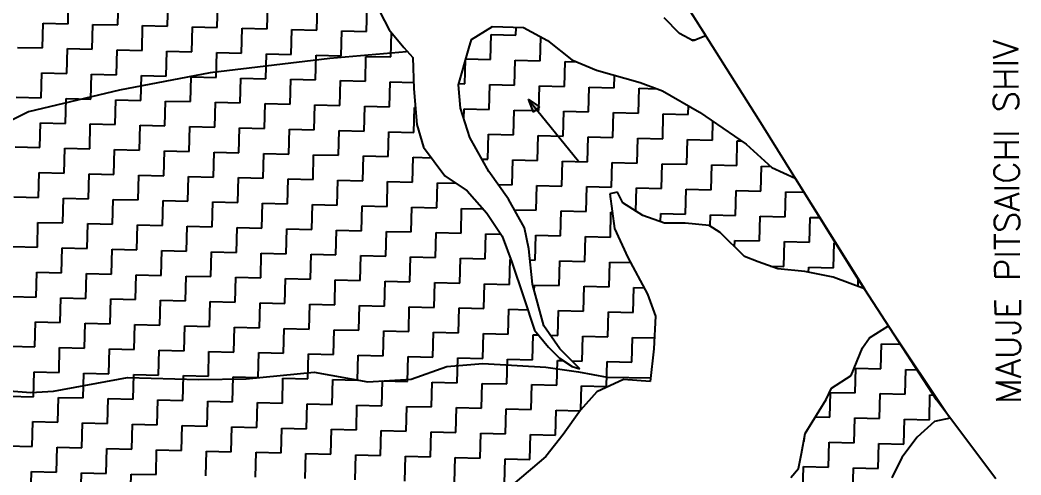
# Model space of a CAD drawing. Header units: metres. Extents: x 295068 to 298038, y 2018465 to 2021372.
# Drawn here: x 297425 to 297931, y 2020111 to 2020341 of the extents above; entities that cross this region are included whole.
import ezdxf
from ezdxf.enums import TextEntityAlignment as Align

# ---------------------------------------------------------------- set-up
doc = ezdxf.new("R2010")
doc.units = ezdxf.units.M
doc.header["$MEASUREMENT"] = 0
for name, color, linetype in [('LINE_WATER', 4, 'Continuous'), ('POLY_HATCH', 12, 'Continuous'), ('TEXT_MAPOUT', 7, 'Continuous'), ('V_BOUND_LINE', 7, 'Continuous')]:
    doc.layers.add(name, color=color, linetype=linetype)
doc.styles.get("Standard").update_dxf_attribs({"font": 'simplex.shx'})

msp = doc.modelspace()

# ---------------------------------------------------------------- hatches: boundary and pattern name
h = msp.add_hatch(color=256)
h.paths.add_polyline_path([(297686.01, 2020295.72), (297687.59, 2020297.02), (297681.78, 2020300.9)])
h.paths.add_polyline_path([(297681.78, 2020300.9), (297684.43, 2020294.43), (297686.01, 2020295.72)])

# ---------------------------------------------------------------- linework, layer by layer
for points in [[(297681.78, 2020300.9), (297707.28, 2020269.71)], [(297681.78, 2020300.9), (297684.43, 2020294.43)], [(297681.78, 2020300.9), (297687.59, 2020297.02)], [(297687.59, 2020297.02), (297684.43, 2020294.43)]]:
    msp.add_lwpolyline(points)
at = {"layer": 'LINE_WATER'}
for p, q in [((297620.47, 2020324.86), (297581.63, 2020321.49)), ((297581.63, 2020321.49), (297521.31, 2020314.25)), ((297521.31, 2020314.25), (297475.46, 2020305.44)), ((297475.46, 2020305.44), (297429.56, 2020294.45)), ((297429.56, 2020294.45), (297408.52, 2020283.97)), ((297640.76, 2020166.06), (297658.92, 2020167.47)), ((297658.92, 2020167.47), (297690.75, 2020165.71)), ((297539.47, 2020159.84), (297573.81, 2020163.11)), ((297573.81, 2020163.11), (297600.88, 2020158.35)), ((297622.78, 2020159.66), (297640.76, 2020166.06)), ((297690.75, 2020165.71), (297707.25, 2020163.41)), ((297707.25, 2020163.41), (297721.7, 2020160.58)), ((297387.95, 2020156.22), (297430.68, 2020152.94)), ((297442.13, 2020153.61), (297479.49, 2020160.45)), ((297479.49, 2020160.45), (297515.4, 2020159.52)), ((297515.4, 2020159.52), (297539.47, 2020159.84)), ((297600.88, 2020158.35), (297622.78, 2020159.66)), ((297721.7, 2020160.58), (297743.56, 2020160.33)), ((297430.68, 2020152.94), (297442.13, 2020153.61))]:
    msp.add_line(p, q, dxfattribs=at)
at = {"layer": 'POLY_HATCH'}
for p, q in [((297485.76, 2020782.14), (297771.6, 2020332.88)), ((297606.85, 2020345.03), (297611.62, 2020335.96)), ((297758.25, 2020334.09), (297750.5, 2020341.99)), ((297611.62, 2020335.96), (297619.09, 2020327.03)), ((297653.22, 2020331.02), (297663.8, 2020337.61)), ((297663.8, 2020337.61), (297679.4, 2020337)), ((297679.4, 2020337), (297691.52, 2020330.45)), ((297765.13, 2020330.31), (297758.25, 2020334.09)), ((297651.83, 2020326.55), (297653.22, 2020331.02)), ((297691.52, 2020330.45), (297703.97, 2020320.77)), ((297771.6, 2020332.88), (297765.13, 2020330.31)), ((297619.09, 2020327.03), (297623.54, 2020321.93)), ((297646.57, 2020308.17), (297651.83, 2020326.55)), ((297623.54, 2020321.93), (297624.17, 2020306.11)), ((297703.97, 2020320.77), (297716.32, 2020315.46)), ((297716.32, 2020315.46), (297738.44, 2020309.28)), ((297647.72, 2020296.29), (297646.57, 2020308.17)), ((297738.44, 2020309.28), (297749.72, 2020305.1)), ((297624.17, 2020306.11), (297625.58, 2020288.19)), ((297749.72, 2020305.1), (297768.39, 2020294.43)), ((297652.34, 2020281.62), (297647.72, 2020296.29)), ((297768.39, 2020294.43), (297791.92, 2020278.23)), ((297625.58, 2020288.19), (297629.03, 2020276.66)), ((297661.94, 2020264.39), (297652.34, 2020281.62)), ((297791.92, 2020278.23), (297804.94, 2020266.45)), ((297629.03, 2020276.66), (297639.77, 2020262.27)), ((297639.77, 2020262.27), (297651.03, 2020254.7)), ((297671.98, 2020250.4), (297661.94, 2020264.39)), ((297804.94, 2020266.45), (297816.7, 2020261.04)), ((297816.7, 2020261.04), (297851.64, 2020205.18)), ((297651.03, 2020254.7), (297660.94, 2020243.42)), ((297726.91, 2020254.05), (297723.14, 2020253.11)), ((297723.14, 2020253.11), (297725.39, 2020235.58)), ((297729.68, 2020248.57), (297726.91, 2020254.05)), ((297679.94, 2020236.06), (297671.98, 2020250.4)), ((297739.81, 2020242.19), (297729.68, 2020248.57)), ((297660.94, 2020243.42), (297668.76, 2020231.78)), ((297750.74, 2020238.38), (297739.81, 2020242.19)), ((297761.15, 2020238.32), (297750.74, 2020238.38)), ((297773.2, 2020237.17), (297761.15, 2020238.32)), ((297778.73, 2020233.7), (297773.2, 2020237.17)), ((297682.17, 2020225.4), (297679.94, 2020236.06)), ((297725.39, 2020235.58), (297732.1, 2020221.06)), ((297791.12, 2020221.53), (297778.73, 2020233.7)), ((297668.76, 2020231.78), (297673.63, 2020218.76)), ((297684.03, 2020207.53), (297682.17, 2020225.4)), ((297673.63, 2020218.76), (297679.62, 2020200.73)), ((297732.1, 2020221.06), (297742.09, 2020202.54)), ((297797.92, 2020218.86), (297791.12, 2020221.53)), ((297807.9, 2020215.39), (297797.92, 2020218.86)), ((297821.6, 2020214), (297807.9, 2020215.39)), ((297807.9, 2020215.39), (297807.9, 2020215.39)), ((297835.89, 2020211.13), (297821.6, 2020214)), ((297689.73, 2020186.58), (297684.03, 2020207.53)), ((297851.64, 2020205.18), (297835.89, 2020211.13)), ((297742.09, 2020202.54), (297746.17, 2020191.42)), ((297679.62, 2020200.73), (297685.09, 2020184.42)), ((297697.76, 2020174.94), (297689.73, 2020186.58)), ((297746.17, 2020191.42), (297745.33, 2020175.01)), ((297854.17, 2020180.58), (297863.72, 2020186.6)), ((297863.72, 2020186.6), (297894.97, 2020140.02)), ((297685.09, 2020184.42), (297692.16, 2020175.71)), ((297850.72, 2020175.51), (297854.17, 2020180.58)), ((297692.16, 2020175.71), (297697.64, 2020170.16)), ((297707.91, 2020164.9), (297697.76, 2020174.94)), ((297745.33, 2020175.01), (297743.45, 2020158.42)), ((297845.01, 2020161.48), (297850.72, 2020175.51)), ((297697.64, 2020170.16), (297703.98, 2020166.05)), ((297703.98, 2020166.05), (297707.91, 2020164.9)), ((297835.07, 2020155.1), (297845.01, 2020161.48)), ((297729.94, 2020159.4), (297716.58, 2020153.19)), ((297743.45, 2020158.42), (297729.94, 2020159.4)), ((297716.58, 2020153.19), (297708.22, 2020144.05)), ((297832.3, 2020149.31), (297835.07, 2020155.1)), ((297821.72, 2020132.27), (297832.3, 2020149.31)), ((297708.22, 2020144.05), (297699.58, 2020131.8)), ((297887.05, 2020138.34), (297878.36, 2020130.46)), ((297894.97, 2020140.02), (297887.05, 2020138.34)), ((297699.58, 2020131.8), (297690.75, 2020120.59)), ((297819.8, 2020122.19), (297821.72, 2020132.27)), ((297878.36, 2020130.46), (297870.53, 2020120.17)), ((297818.31, 2020114.5), (297819.8, 2020122.19)), ((297690.75, 2020120.59), (297675.16, 2020107.35)), ((297870.53, 2020120.17), (297865.47, 2020109.8)), ((297814.5, 2020109.99), (297818.31, 2020114.5))]:
    msp.add_line(p, q, dxfattribs=at)
at = {"layer": 'POLY_HATCH', "linetype": 'Continuous'}
for p, q in [((297449.45, 2020338.98), (297449.78, 2020351.54)), ((297474.59, 2020338.33), (297474.91, 2020350.9)), ((297499.72, 2020337.68), (297500.04, 2020350.25)), ((297524.85, 2020337.03), (297525.18, 2020349.6)), ((297549.99, 2020336.38), (297550.31, 2020348.95)), ((297575.12, 2020335.74), (297575.44, 2020348.3)), ((297600.25, 2020335.09), (297600.58, 2020347.66)), ((297436.56, 2020326.73), (297436.89, 2020339.3)), ((297436.89, 2020339.3), (297449.45, 2020338.98)), ((297461.7, 2020326.09), (297462.02, 2020338.65)), ((297462.02, 2020338.65), (297474.59, 2020338.33)), ((297486.83, 2020325.44), (297487.15, 2020338.01)), ((297487.15, 2020338.01), (297499.72, 2020337.68)), ((297511.96, 2020324.79), (297512.29, 2020337.36)), ((297512.29, 2020337.36), (297524.85, 2020337.03)), ((297537.1, 2020324.14), (297537.42, 2020336.71)), ((297537.42, 2020336.71), (297549.99, 2020336.38)), ((297562.23, 2020323.49), (297562.55, 2020336.06)), ((297562.55, 2020336.06), (297575.12, 2020335.74)), ((297587.36, 2020322.85), (297587.69, 2020335.41)), ((297587.69, 2020335.41), (297600.25, 2020335.09)), ((297612.5, 2020322.2), (297612.81, 2020334.53)), ((297662.76, 2020320.9), (297663.09, 2020333.47)), ((297663.09, 2020333.47), (297675.65, 2020333.14)), ((297675.65, 2020333.14), (297675.76, 2020337.15)), ((297687.9, 2020320.25), (297688.21, 2020332.24)), ((297764.12, 2020330.86), (297766.38, 2020330.8)), ((297424, 2020327.06), (297436.56, 2020326.73)), ((297448.81, 2020313.84), (297449.13, 2020326.41)), ((297449.13, 2020326.41), (297461.7, 2020326.09)), ((297473.94, 2020313.2), (297474.26, 2020325.76)), ((297474.26, 2020325.76), (297486.83, 2020325.44)), ((297499.07, 2020312.55), (297499.4, 2020325.11)), ((297499.4, 2020325.11), (297511.96, 2020324.79)), ((297524.21, 2020311.9), (297524.53, 2020324.47)), ((297524.53, 2020324.47), (297537.1, 2020324.14)), ((297549.34, 2020311.25), (297549.66, 2020323.82)), ((297549.66, 2020323.82), (297562.23, 2020323.49)), ((297574.47, 2020310.6), (297574.8, 2020323.17)), ((297574.8, 2020323.17), (297587.36, 2020322.85)), ((297599.61, 2020309.95), (297599.93, 2020322.52)), ((297599.93, 2020322.52), (297612.5, 2020322.2)), ((297649.87, 2020308.66), (297650.19, 2020320.79)), ((297650.31, 2020321.22), (297662.76, 2020320.9)), ((297675.01, 2020308.01), (297675.33, 2020320.58)), ((297675.33, 2020320.58), (297687.9, 2020320.25)), ((297700.14, 2020307.36), (297700.46, 2020319.93)), ((297700.46, 2020319.93), (297706.28, 2020319.78)), ((297435.91, 2020301.6), (297436.24, 2020314.17)), ((297436.24, 2020314.17), (297448.81, 2020313.84)), ((297461.05, 2020300.95), (297461.37, 2020313.52)), ((297461.37, 2020313.52), (297473.94, 2020313.2)), ((297486.18, 2020300.31), (297486.51, 2020312.87)), ((297486.51, 2020312.87), (297499.07, 2020312.55)), ((297725.27, 2020306.71), (297725.43, 2020312.92)), ((297511.31, 2020299.66), (297511.64, 2020312.22)), ((297511.64, 2020312.22), (297524.21, 2020311.9)), ((297536.45, 2020299.01), (297536.77, 2020311.58)), ((297536.77, 2020311.58), (297549.34, 2020311.25)), ((297561.58, 2020298.36), (297561.91, 2020310.93)), ((297561.91, 2020310.93), (297574.47, 2020310.6)), ((297586.72, 2020297.71), (297587.04, 2020310.28)), ((297587.04, 2020310.28), (297599.61, 2020309.95)), ((297611.85, 2020297.06), (297612.17, 2020309.63)), ((297612.17, 2020309.63), (297624.04, 2020309.32)), ((297646.73, 2020308.74), (297649.87, 2020308.66)), ((297662.12, 2020295.77), (297662.44, 2020308.33)), ((297662.44, 2020308.33), (297675.01, 2020308.01)), ((297687.25, 2020295.12), (297687.57, 2020307.69)), ((297687.57, 2020307.69), (297700.14, 2020307.36)), ((297712.38, 2020294.47), (297712.71, 2020307.04)), ((297712.71, 2020307.04), (297725.27, 2020306.71)), ((297737.52, 2020293.82), (297737.84, 2020306.39)), ((297737.84, 2020306.39), (297746.87, 2020306.16)), ((297423.35, 2020301.93), (297435.91, 2020301.6)), ((297448.16, 2020288.71), (297448.48, 2020301.28)), ((297448.48, 2020301.28), (297461.05, 2020300.95)), ((297473.29, 2020288.06), (297473.61, 2020300.63)), ((297473.61, 2020300.63), (297486.18, 2020300.31)), ((297498.42, 2020287.41), (297498.75, 2020299.98)), ((297498.75, 2020299.98), (297511.31, 2020299.66)), ((297523.56, 2020286.77), (297523.88, 2020299.33)), ((297523.88, 2020299.33), (297536.45, 2020299.01)), ((297548.69, 2020286.12), (297549.01, 2020298.68)), ((297549.01, 2020298.68), (297561.58, 2020298.36)), ((297573.82, 2020285.47), (297574.15, 2020298.04)), ((297574.15, 2020298.04), (297586.72, 2020297.71)), ((297762.65, 2020293.17), (297762.76, 2020297.64)), ((297598.96, 2020284.82), (297599.28, 2020297.39)), ((297599.28, 2020297.39), (297611.85, 2020297.06)), ((297624.09, 2020284.17), (297624.42, 2020296.74)), ((297624.42, 2020296.74), (297624.91, 2020296.73)), ((297649.42, 2020290.91), (297649.55, 2020296.09)), ((297649.55, 2020296.09), (297662.12, 2020295.77)), ((297674.36, 2020282.88), (297674.68, 2020295.44)), ((297674.68, 2020295.44), (297687.25, 2020295.12)), ((297699.49, 2020282.23), (297699.82, 2020294.8)), ((297699.82, 2020294.8), (297712.38, 2020294.47)), ((297724.62, 2020281.58), (297724.95, 2020294.15)), ((297724.95, 2020294.15), (297737.52, 2020293.82)), ((297749.76, 2020280.93), (297750.08, 2020293.5)), ((297750.08, 2020293.5), (297762.65, 2020293.17)), ((297435.27, 2020276.47), (297435.59, 2020289.03)), ((297435.59, 2020289.03), (297448.16, 2020288.71)), ((297460.4, 2020275.82), (297460.72, 2020288.39)), ((297460.72, 2020288.39), (297473.29, 2020288.06)), ((297485.53, 2020275.17), (297485.86, 2020287.74)), ((297485.86, 2020287.74), (297498.42, 2020287.41)), ((297774.89, 2020280.28), (297775.14, 2020289.78)), ((297510.67, 2020274.52), (297510.99, 2020287.09)), ((297510.99, 2020287.09), (297523.56, 2020286.77)), ((297535.8, 2020273.88), (297536.12, 2020286.44)), ((297536.12, 2020286.44), (297548.69, 2020286.12)), ((297560.93, 2020273.23), (297561.26, 2020285.79)), ((297561.26, 2020285.79), (297573.82, 2020285.47)), ((297586.07, 2020272.58), (297586.39, 2020285.15)), ((297586.39, 2020285.15), (297598.96, 2020284.82)), ((297611.2, 2020271.93), (297611.52, 2020284.5)), ((297611.52, 2020284.5), (297624.09, 2020284.17)), ((297661.47, 2020270.63), (297661.79, 2020283.2)), ((297661.79, 2020283.2), (297674.36, 2020282.88)), ((297686.6, 2020269.99), (297686.92, 2020282.55)), ((297686.92, 2020282.55), (297699.49, 2020282.23)), ((297711.73, 2020269.34), (297712.06, 2020281.9)), ((297712.06, 2020281.9), (297724.62, 2020281.58)), ((297736.87, 2020268.69), (297737.19, 2020281.26)), ((297737.19, 2020281.26), (297749.76, 2020280.93)), ((297762, 2020268.04), (297762.32, 2020280.61)), ((297762.32, 2020280.61), (297774.89, 2020280.28)), ((297787.13, 2020267.39), (297787.46, 2020279.96)), ((297787.46, 2020279.96), (297789.47, 2020279.91)), ((297422.7, 2020276.79), (297435.27, 2020276.47)), ((297447.51, 2020263.58), (297447.83, 2020276.14)), ((297447.83, 2020276.14), (297460.4, 2020275.82)), ((297472.64, 2020262.93), (297472.97, 2020275.5)), ((297472.97, 2020275.5), (297485.53, 2020275.17)), ((297497.78, 2020262.28), (297498.1, 2020274.85)), ((297498.1, 2020274.85), (297510.67, 2020274.52)), ((297522.91, 2020261.63), (297523.23, 2020274.2)), ((297523.23, 2020274.2), (297535.8, 2020273.88)), ((297548.04, 2020260.98), (297548.37, 2020273.55)), ((297548.37, 2020273.55), (297560.93, 2020273.23)), ((297573.18, 2020260.34), (297573.5, 2020272.9)), ((297573.5, 2020272.9), (297586.07, 2020272.58)), ((297598.31, 2020259.69), (297598.63, 2020272.25)), ((297598.63, 2020272.25), (297611.2, 2020271.93)), ((297623.44, 2020259.04), (297623.77, 2020271.61)), ((297623.77, 2020271.61), (297632.98, 2020271.37)), ((297658.41, 2020270.71), (297661.47, 2020270.63)), ((297673.71, 2020257.74), (297674.03, 2020270.31)), ((297674.03, 2020270.31), (297686.6, 2020269.99)), ((297698.84, 2020257.1), (297699.17, 2020269.66)), ((297699.17, 2020269.66), (297711.73, 2020269.34)), ((297723.98, 2020256.45), (297724.3, 2020269.01)), ((297724.3, 2020269.01), (297736.87, 2020268.69)), ((297749.11, 2020255.8), (297749.43, 2020268.37)), ((297749.43, 2020268.37), (297762, 2020268.04)), ((297774.24, 2020255.15), (297774.57, 2020267.72)), ((297774.57, 2020267.72), (297787.13, 2020267.39)), ((297434.62, 2020251.33), (297434.94, 2020263.9)), ((297434.94, 2020263.9), (297447.51, 2020263.58)), ((297459.75, 2020250.69), (297460.08, 2020263.25)), ((297460.08, 2020263.25), (297472.64, 2020262.93)), ((297484.89, 2020250.04), (297485.21, 2020262.61)), ((297485.21, 2020262.61), (297497.78, 2020262.28)), ((297799.38, 2020254.5), (297799.7, 2020267.07)), ((297799.7, 2020267.07), (297804.39, 2020266.95)), ((297510.02, 2020249.39), (297510.34, 2020261.96)), ((297510.34, 2020261.96), (297522.91, 2020261.63)), ((297535.15, 2020248.74), (297535.48, 2020261.31)), ((297535.48, 2020261.31), (297548.04, 2020260.98)), ((297560.29, 2020248.09), (297560.61, 2020260.66)), ((297560.61, 2020260.66), (297573.18, 2020260.34)), ((297585.42, 2020247.45), (297585.74, 2020260.01)), ((297585.74, 2020260.01), (297598.31, 2020259.69)), ((297610.55, 2020246.8), (297610.88, 2020259.36)), ((297610.88, 2020259.36), (297623.44, 2020259.04)), ((297635.69, 2020246.15), (297636.01, 2020258.72)), ((297636.01, 2020258.72), (297645.42, 2020258.47)), ((297666.58, 2020257.93), (297673.71, 2020257.74)), ((297685.95, 2020244.85), (297686.28, 2020257.42)), ((297686.28, 2020257.42), (297698.84, 2020257.1)), ((297711.09, 2020244.2), (297711.41, 2020256.77)), ((297711.41, 2020256.77), (297723.98, 2020256.45)), ((297736.24, 2020244.44), (297736.54, 2020256.12)), ((297736.54, 2020256.12), (297749.11, 2020255.8)), ((297761.35, 2020242.91), (297761.68, 2020255.47)), ((297761.68, 2020255.47), (297774.24, 2020255.15)), ((297786.49, 2020242.26), (297786.81, 2020254.83)), ((297786.81, 2020254.83), (297799.38, 2020254.5)), ((297811.62, 2020241.61), (297811.94, 2020254.18)), ((297811.94, 2020254.18), (297821.13, 2020253.94)), ((297422.05, 2020251.66), (297434.62, 2020251.33)), ((297446.86, 2020238.44), (297447.18, 2020251.01)), ((297447.18, 2020251.01), (297459.75, 2020250.69)), ((297471.99, 2020237.8), (297472.32, 2020250.36)), ((297472.32, 2020250.36), (297484.89, 2020250.04)), ((297497.13, 2020237.15), (297497.45, 2020249.71)), ((297497.45, 2020249.71), (297510.02, 2020249.39)), ((297522.26, 2020236.5), (297522.59, 2020249.07)), ((297522.59, 2020249.07), (297535.15, 2020248.74)), ((297547.39, 2020235.85), (297547.72, 2020248.42)), ((297547.72, 2020248.42), (297560.29, 2020248.09)), ((297572.53, 2020235.2), (297572.85, 2020247.77)), ((297572.85, 2020247.77), (297585.42, 2020247.45)), ((297597.66, 2020234.55), (297597.99, 2020247.12)), ((297597.99, 2020247.12), (297610.55, 2020246.8)), ((297622.79, 2020233.91), (297623.12, 2020246.47)), ((297623.12, 2020246.47), (297635.69, 2020246.15)), ((297647.93, 2020233.26), (297648.25, 2020245.83)), ((297648.25, 2020245.83), (297659.07, 2020245.55)), ((297674.91, 2020245.14), (297685.95, 2020244.85)), ((297698.19, 2020231.96), (297698.52, 2020244.53)), ((297698.52, 2020244.53), (297711.09, 2020244.2)), ((297723.33, 2020231.31), (297723.65, 2020243.88)), ((297723.65, 2020243.88), (297724.33, 2020243.86)), ((297748.68, 2020239.1), (297748.79, 2020243.23)), ((297748.79, 2020243.23), (297761.35, 2020242.91)), ((297773.77, 2020236.81), (297773.92, 2020242.58)), ((297773.92, 2020242.58), (297786.49, 2020242.26)), ((297433.97, 2020226.2), (297434.29, 2020238.77)), ((297434.29, 2020238.77), (297446.86, 2020238.44)), ((297459.1, 2020225.55), (297459.43, 2020238.12)), ((297459.43, 2020238.12), (297471.99, 2020237.8)), ((297484.24, 2020224.9), (297484.56, 2020237.47)), ((297484.56, 2020237.47), (297497.13, 2020237.15)), ((297798.73, 2020229.37), (297799.05, 2020241.94)), ((297799.05, 2020241.94), (297811.62, 2020241.61)), ((297823.86, 2020228.72), (297824.19, 2020241.29)), ((297824.19, 2020241.29), (297829.13, 2020241.16)), ((297509.37, 2020224.26), (297509.69, 2020236.82)), ((297509.69, 2020236.82), (297522.26, 2020236.5)), ((297534.5, 2020223.61), (297534.83, 2020236.18)), ((297534.83, 2020236.18), (297547.39, 2020235.85)), ((297559.64, 2020222.96), (297559.96, 2020235.53)), ((297559.96, 2020235.53), (297572.53, 2020235.2)), ((297584.77, 2020222.31), (297585.09, 2020234.88)), ((297585.09, 2020234.88), (297597.66, 2020234.55)), ((297609.9, 2020221.66), (297610.23, 2020234.23)), ((297610.23, 2020234.23), (297622.79, 2020233.91)), ((297635.04, 2020221.02), (297635.36, 2020233.58)), ((297635.36, 2020233.58), (297647.93, 2020233.26)), ((297660.17, 2020220.37), (297660.49, 2020232.93)), ((297660.49, 2020232.93), (297668.12, 2020232.74)), ((297685.3, 2020219.72), (297685.63, 2020232.29)), ((297685.63, 2020232.29), (297698.19, 2020231.96)), ((297710.44, 2020219.07), (297710.76, 2020231.64)), ((297710.76, 2020231.64), (297723.33, 2020231.31)), ((297786.08, 2020226.48), (297786.16, 2020229.69)), ((297786.16, 2020229.69), (297798.73, 2020229.37)), ((297810.97, 2020216.48), (297811.3, 2020229.05)), ((297811.3, 2020229.05), (297823.86, 2020228.72)), ((297836.1, 2020215.83), (297836.43, 2020228.4)), ((297836.43, 2020228.4), (297837.13, 2020228.38)), ((297421.4, 2020226.53), (297433.97, 2020226.2)), ((297446.21, 2020213.31), (297446.54, 2020225.88)), ((297446.54, 2020225.88), (297459.1, 2020225.55)), ((297471.35, 2020212.66), (297471.67, 2020225.23)), ((297471.67, 2020225.23), (297484.24, 2020224.9)), ((297496.48, 2020212.01), (297496.8, 2020224.58)), ((297496.8, 2020224.58), (297509.37, 2020224.26)), ((297521.61, 2020211.37), (297521.94, 2020223.93)), ((297521.94, 2020223.93), (297534.5, 2020223.61)), ((297546.75, 2020210.72), (297547.07, 2020223.28)), ((297547.07, 2020223.28), (297559.64, 2020222.96)), ((297571.88, 2020210.07), (297572.2, 2020222.64)), ((297572.2, 2020222.64), (297584.77, 2020222.31)), ((297597.01, 2020209.42), (297597.34, 2020221.99)), ((297597.34, 2020221.99), (297609.9, 2020221.66)), ((297622.15, 2020208.77), (297622.47, 2020221.34)), ((297622.47, 2020221.34), (297635.04, 2020221.02)), ((297647.28, 2020208.12), (297647.6, 2020220.69)), ((297647.6, 2020220.69), (297660.17, 2020220.37)), ((297672.41, 2020207.48), (297672.74, 2020220.04)), ((297672.74, 2020220.04), (297673.16, 2020220.03)), ((297682.75, 2020219.79), (297685.3, 2020219.72)), ((297697.55, 2020206.83), (297697.87, 2020219.4)), ((297697.87, 2020219.4), (297710.44, 2020219.07)), ((297722.68, 2020206.18), (297723, 2020218.75)), ((297723, 2020218.75), (297733.49, 2020218.48)), ((297433.32, 2020201.07), (297433.65, 2020213.63)), ((297433.65, 2020213.63), (297446.21, 2020213.31)), ((297458.46, 2020200.42), (297458.78, 2020212.99)), ((297458.78, 2020212.99), (297471.35, 2020212.66)), ((297483.59, 2020199.77), (297483.91, 2020212.34)), ((297483.91, 2020212.34), (297496.48, 2020212.01)), ((297508.72, 2020199.12), (297509.05, 2020211.69)), ((297509.05, 2020211.69), (297521.61, 2020211.37)), ((297804.27, 2020216.65), (297810.97, 2020216.48)), ((297823.47, 2020213.62), (297823.54, 2020216.15)), ((297823.54, 2020216.15), (297836.1, 2020215.83)), ((297533.86, 2020198.48), (297534.18, 2020211.04)), ((297534.18, 2020211.04), (297546.75, 2020210.72)), ((297558.99, 2020197.83), (297559.31, 2020210.39)), ((297559.31, 2020210.39), (297571.88, 2020210.07)), ((297584.12, 2020197.18), (297584.45, 2020209.75)), ((297584.45, 2020209.75), (297597.01, 2020209.42)), ((297609.26, 2020196.53), (297609.58, 2020209.1)), ((297609.58, 2020209.1), (297622.15, 2020208.77)), ((297634.39, 2020195.88), (297634.71, 2020208.45)), ((297634.71, 2020208.45), (297647.28, 2020208.12)), ((297659.52, 2020195.23), (297659.85, 2020207.8)), ((297659.85, 2020207.8), (297672.41, 2020207.48)), ((297684.91, 2020204.29), (297684.98, 2020207.15)), ((297684.98, 2020207.15), (297697.55, 2020206.83)), ((297848.44, 2020206.39), (297848.53, 2020210.14)), ((297709.79, 2020193.94), (297710.11, 2020206.5)), ((297710.11, 2020206.5), (297722.68, 2020206.18)), ((297734.92, 2020193.29), (297735.25, 2020205.86)), ((297735.25, 2020205.86), (297740.37, 2020205.72)), ((297420.76, 2020201.39), (297433.32, 2020201.07)), ((297445.56, 2020188.18), (297445.89, 2020200.74)), ((297445.89, 2020200.74), (297458.46, 2020200.42)), ((297470.7, 2020187.53), (297471.02, 2020200.1)), ((297471.02, 2020200.1), (297483.59, 2020199.77)), ((297495.83, 2020186.88), (297496.16, 2020199.45)), ((297496.16, 2020199.45), (297508.72, 2020199.12)), ((297520.96, 2020186.23), (297521.29, 2020198.8)), ((297521.29, 2020198.8), (297533.86, 2020198.48)), ((297546.1, 2020185.58), (297546.42, 2020198.15)), ((297546.42, 2020198.15), (297558.99, 2020197.83)), ((297571.23, 2020184.94), (297571.56, 2020197.5)), ((297571.56, 2020197.5), (297584.12, 2020197.18)), ((297596.36, 2020184.29), (297596.69, 2020196.85)), ((297596.69, 2020196.85), (297609.26, 2020196.53)), ((297621.5, 2020183.64), (297621.82, 2020196.21)), ((297621.82, 2020196.21), (297634.39, 2020195.88)), ((297646.63, 2020182.99), (297646.96, 2020195.56)), ((297646.96, 2020195.56), (297659.52, 2020195.23)), ((297671.77, 2020182.34), (297672.09, 2020194.91)), ((297672.09, 2020194.91), (297681.66, 2020194.66)), ((297696.9, 2020181.7), (297697.22, 2020194.26)), ((297697.22, 2020194.26), (297709.79, 2020193.94)), ((297722.03, 2020181.05), (297722.36, 2020193.61)), ((297722.36, 2020193.61), (297734.92, 2020193.29)), ((297432.67, 2020175.93), (297433, 2020188.5)), ((297433, 2020188.5), (297445.56, 2020188.18)), ((297457.81, 2020175.29), (297458.13, 2020187.85)), ((297458.13, 2020187.85), (297470.7, 2020187.53)), ((297482.94, 2020174.64), (297483.26, 2020187.2)), ((297483.26, 2020187.2), (297495.83, 2020186.88)), ((297508.07, 2020173.99), (297508.4, 2020186.56)), ((297508.4, 2020186.56), (297520.96, 2020186.23)), ((297533.21, 2020173.34), (297533.53, 2020185.91)), ((297533.53, 2020185.91), (297546.1, 2020185.58)), ((297558.34, 2020172.69), (297558.66, 2020185.26)), ((297558.66, 2020185.26), (297571.23, 2020184.94)), ((297583.47, 2020172.05), (297583.8, 2020184.61)), ((297583.8, 2020184.61), (297596.36, 2020184.29)), ((297608.61, 2020171.4), (297608.93, 2020183.96)), ((297608.93, 2020183.96), (297621.5, 2020183.64)), ((297633.74, 2020170.75), (297634.07, 2020183.32)), ((297634.07, 2020183.32), (297646.63, 2020182.99)), ((297658.87, 2020170.1), (297659.2, 2020182.67)), ((297659.2, 2020182.67), (297671.77, 2020182.34)), ((297684.01, 2020169.45), (297684.33, 2020182.02)), ((297684.33, 2020182.02), (297687.1, 2020181.95)), ((297693.03, 2020181.79), (297696.9, 2020181.7)), ((297709.14, 2020168.8), (297709.47, 2020181.37)), ((297709.47, 2020181.37), (297722.03, 2020181.05)), ((297734.27, 2020168.16), (297734.6, 2020180.72)), ((297734.6, 2020180.72), (297745.61, 2020180.44)), ((297859.94, 2020164.92), (297860.27, 2020177.48)), ((297860.27, 2020177.48), (297870.01, 2020177.23)), ((297420.11, 2020176.26), (297432.67, 2020175.93)), ((297444.92, 2020163.04), (297445.24, 2020175.61)), ((297445.24, 2020175.61), (297457.81, 2020175.29)), ((297470.05, 2020162.4), (297470.37, 2020174.96)), ((297470.37, 2020174.96), (297482.94, 2020174.64)), ((297495.18, 2020161.75), (297495.51, 2020174.31)), ((297495.51, 2020174.31), (297508.07, 2020173.99)), ((297520.32, 2020161.1), (297520.64, 2020173.67)), ((297520.64, 2020173.67), (297533.21, 2020173.34)), ((297545.45, 2020160.45), (297545.77, 2020173.02)), ((297545.77, 2020173.02), (297558.34, 2020172.69)), ((297570.58, 2020159.8), (297570.91, 2020172.37)), ((297570.91, 2020172.37), (297583.47, 2020172.05)), ((297595.72, 2020159.15), (297596.04, 2020171.72)), ((297596.04, 2020171.72), (297608.61, 2020171.4)), ((297620.85, 2020158.51), (297621.17, 2020171.07)), ((297621.17, 2020171.07), (297633.74, 2020170.75)), ((297645.98, 2020157.86), (297646.31, 2020170.42)), ((297646.31, 2020170.42), (297658.87, 2020170.1)), ((297671.12, 2020157.21), (297671.44, 2020169.78)), ((297671.44, 2020169.78), (297684.01, 2020169.45)), ((297696.25, 2020156.56), (297696.57, 2020169.13)), ((297696.57, 2020169.13), (297699.34, 2020169.06)), ((297703.83, 2020168.94), (297709.14, 2020168.8)), ((297721.38, 2020155.91), (297721.71, 2020168.48)), ((297721.71, 2020168.48), (297734.27, 2020168.16)), ((297432.03, 2020150.8), (297432.35, 2020163.37)), ((297432.35, 2020163.37), (297444.92, 2020163.04)), ((297457.16, 2020150.15), (297457.48, 2020162.72)), ((297457.48, 2020162.72), (297470.05, 2020162.4)), ((297482.29, 2020149.5), (297482.62, 2020162.07)), ((297482.62, 2020162.07), (297495.18, 2020161.75)), ((297507.43, 2020148.86), (297507.75, 2020161.42)), ((297507.75, 2020161.42), (297520.32, 2020161.1)), ((297847.05, 2020152.67), (297847.38, 2020165.24)), ((297847.38, 2020165.24), (297859.94, 2020164.92)), ((297872.18, 2020152.02), (297872.51, 2020164.59)), ((297872.51, 2020164.59), (297878.59, 2020164.43)), ((297532.56, 2020148.21), (297532.88, 2020160.77)), ((297532.88, 2020160.77), (297545.45, 2020160.45)), ((297557.69, 2020147.56), (297558.02, 2020160.13)), ((297558.02, 2020160.13), (297570.58, 2020159.8)), ((297582.83, 2020146.91), (297583.15, 2020159.48)), ((297583.15, 2020159.48), (297595.72, 2020159.15)), ((297607.96, 2020146.26), (297608.28, 2020158.83)), ((297608.28, 2020158.83), (297620.85, 2020158.51)), ((297633.09, 2020145.62), (297633.42, 2020158.18)), ((297633.42, 2020158.18), (297645.98, 2020157.86)), ((297658.23, 2020144.97), (297658.55, 2020157.53)), ((297658.55, 2020157.53), (297671.12, 2020157.21)), ((297683.36, 2020144.32), (297683.68, 2020156.89)), ((297683.68, 2020156.89), (297696.25, 2020156.56)), ((297708.51, 2020144.37), (297708.82, 2020156.24)), ((297708.82, 2020156.24), (297721.38, 2020155.91)), ((297419.46, 2020151.13), (297432.03, 2020150.8)), ((297834.16, 2020140.43), (297834.48, 2020153)), ((297834.48, 2020153), (297847.05, 2020152.67)), ((297859.29, 2020139.78), (297859.62, 2020152.35)), ((297859.62, 2020152.35), (297872.18, 2020152.02)), ((297884.43, 2020139.13), (297884.75, 2020151.7)), ((297884.75, 2020151.7), (297887.18, 2020151.64)), ((297444.27, 2020137.91), (297444.59, 2020150.48)), ((297444.59, 2020150.48), (297457.16, 2020150.15)), ((297469.4, 2020137.26), (297469.73, 2020149.83)), ((297469.73, 2020149.83), (297482.29, 2020149.5)), ((297494.53, 2020136.61), (297494.86, 2020149.18)), ((297494.86, 2020149.18), (297507.43, 2020148.86)), ((297519.67, 2020135.97), (297519.99, 2020148.53)), ((297519.99, 2020148.53), (297532.56, 2020148.21)), ((297544.8, 2020135.32), (297545.13, 2020147.88)), ((297545.13, 2020147.88), (297557.69, 2020147.56)), ((297569.94, 2020134.67), (297570.26, 2020147.24)), ((297570.26, 2020147.24), (297582.83, 2020146.91)), ((297595.07, 2020134.02), (297595.39, 2020146.59)), ((297595.39, 2020146.59), (297607.96, 2020146.26)), ((297620.2, 2020133.37), (297620.53, 2020145.94)), ((297620.53, 2020145.94), (297633.09, 2020145.62)), ((297645.34, 2020132.72), (297645.66, 2020145.29)), ((297645.66, 2020145.29), (297658.23, 2020144.97)), ((297670.47, 2020132.08), (297670.79, 2020144.64)), ((297670.79, 2020144.64), (297683.36, 2020144.32)), ((297695.6, 2020131.43), (297695.93, 2020143.99)), ((297695.93, 2020143.99), (297707.96, 2020143.68)), ((297431.38, 2020125.67), (297431.7, 2020138.23)), ((297431.7, 2020138.23), (297444.27, 2020137.91)), ((297456.51, 2020125.02), (297456.83, 2020137.59)), ((297456.83, 2020137.59), (297469.4, 2020137.26)), ((297481.64, 2020124.37), (297481.97, 2020136.94)), ((297481.97, 2020136.94), (297494.53, 2020136.61)), ((297506.78, 2020123.72), (297507.1, 2020136.29)), ((297507.1, 2020136.29), (297519.67, 2020135.97)), ((297826.9, 2020140.62), (297834.16, 2020140.43)), ((297846.4, 2020127.54), (297846.73, 2020140.11)), ((297846.73, 2020140.11), (297859.29, 2020139.78)), ((297871.54, 2020126.89), (297871.86, 2020139.46)), ((297871.86, 2020139.46), (297884.43, 2020139.13)), ((297531.91, 2020123.07), (297532.23, 2020135.64)), ((297532.23, 2020135.64), (297544.8, 2020135.32)), ((297557.04, 2020122.43), (297557.37, 2020134.99)), ((297557.37, 2020134.99), (297569.94, 2020134.67)), ((297582.18, 2020121.78), (297582.5, 2020134.35)), ((297582.5, 2020134.35), (297595.07, 2020134.02)), ((297607.31, 2020121.13), (297607.64, 2020133.7)), ((297607.64, 2020133.7), (297620.2, 2020133.37)), ((297632.44, 2020120.48), (297632.77, 2020133.05)), ((297632.77, 2020133.05), (297645.34, 2020132.72)), ((297657.58, 2020119.83), (297657.9, 2020132.4)), ((297657.9, 2020132.4), (297670.47, 2020132.08)), ((297682.71, 2020119.19), (297683.04, 2020131.75)), ((297683.04, 2020131.75), (297695.6, 2020131.43)), ((297418.81, 2020125.99), (297431.38, 2020125.67)), ((297820.94, 2020128.2), (297821.27, 2020128.19)), ((297821.27, 2020128.19), (297821.32, 2020130.2)), ((297833.51, 2020115.3), (297833.84, 2020127.86)), ((297833.84, 2020127.86), (297846.4, 2020127.54)), ((297858.65, 2020114.65), (297858.97, 2020127.21)), ((297858.97, 2020127.21), (297871.54, 2020126.89)), ((297443.62, 2020112.78), (297443.94, 2020125.34)), ((297443.94, 2020125.34), (297456.51, 2020125.02)), ((297468.75, 2020112.13), (297469.08, 2020124.7)), ((297469.08, 2020124.7), (297481.64, 2020124.37)), ((297493.89, 2020111.48), (297494.21, 2020124.05)), ((297494.21, 2020124.05), (297506.78, 2020123.72)), ((297519.02, 2020110.83), (297519.34, 2020123.4)), ((297519.34, 2020123.4), (297531.91, 2020123.07)), ((297544.15, 2020110.18), (297544.48, 2020122.75)), ((297544.48, 2020122.75), (297557.04, 2020122.43)), ((297569.29, 2020109.54), (297569.61, 2020122.1)), ((297569.61, 2020122.1), (297582.18, 2020121.78)), ((297594.42, 2020108.89), (297594.74, 2020121.45)), ((297594.74, 2020121.45), (297607.31, 2020121.13)), ((297619.55, 2020108.24), (297619.88, 2020120.81)), ((297619.88, 2020120.81), (297632.44, 2020120.48)), ((297644.69, 2020107.59), (297645.01, 2020120.16)), ((297645.01, 2020120.16), (297657.58, 2020119.83)), ((297669.82, 2020106.94), (297670.14, 2020119.51)), ((297670.14, 2020119.51), (297682.71, 2020119.19)), ((297430.73, 2020100.53), (297431.05, 2020113.1)), ((297431.05, 2020113.1), (297443.62, 2020112.78)), ((297455.86, 2020099.89), (297456.19, 2020112.45)), ((297456.19, 2020112.45), (297468.75, 2020112.13)), ((297481, 2020099.24), (297481.32, 2020111.8)), ((297481.32, 2020111.8), (297493.89, 2020111.48)), ((297820.62, 2020103.05), (297820.95, 2020115.62)), ((297820.95, 2020115.62), (297833.51, 2020115.3)), ((297845.75, 2020102.41), (297846.08, 2020114.97)), ((297846.08, 2020114.97), (297858.65, 2020114.65))]:
    msp.add_line(p, q, dxfattribs=at)
at = {"layer": 'V_BOUND_LINE', "ltscale": 10}
for p, q in [((297800.16, 2020287.61), (297746.14, 2020373.23)), ((297847.44, 2020211.64), (297800.16, 2020287.61)), ((297888.01, 2020149.27), (297847.44, 2020211.64)), ((297918.02, 2020109.4), (297888.01, 2020149.27))]:
    msp.add_line(p, q, dxfattribs=at)

# ---------------------------------------------------------------- texts
at = {"layer": 'TEXT_MAPOUT'}
msp.add_text('MAUJE PITSAICHI SHIV', height=12.5709, rotation=90.4738, dxfattribs=at).set_placement((297929.96, 2020239.1), align=Align.CENTER)

doc.saveas('drawing.dxf')
